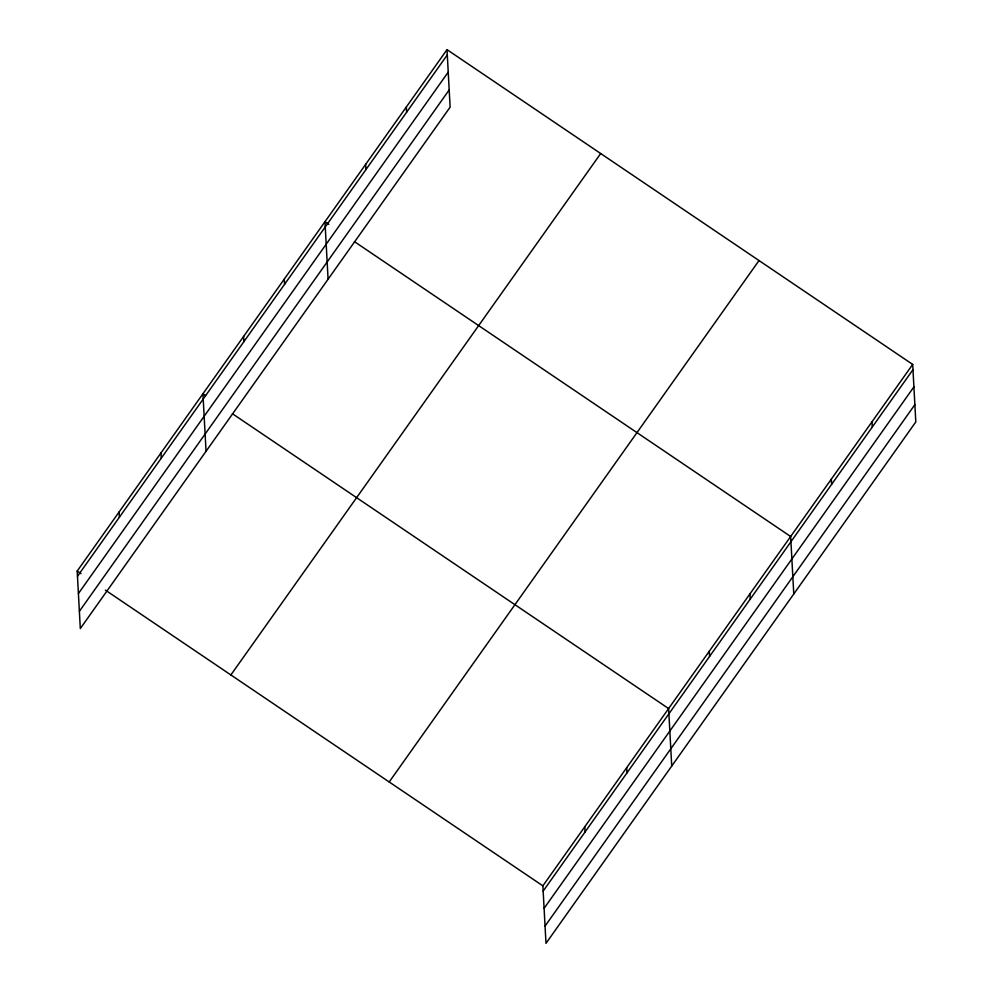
<?xml version="1.0" encoding="UTF-8"?>
<svg xmlns="http://www.w3.org/2000/svg" width="993" height="993" viewBox="0 0 993 993"><rect width="100%" height="100%" fill="white"/><g stroke="black" fill="none" stroke-linecap="round" stroke-linejoin="round"><path stroke-width="1.49" d="M447.011 49.65L450.127 107.145L80.309 628.569L77.193 571.074L447.011 49.65L912.691 364.431L915.807 421.926L545.989 943.35L542.873 885.855L912.691 364.431M77.479 576.3L447.297 54.876M78.41 593.553L448.228 72.129M79.378 611.316L449.196 89.904M230.873 674.955L600.691 153.53M389.194 781.975L759.012 260.551M543.159 891.081L912.977 369.657M544.09 908.334L913.908 386.91M545.045 926.097L914.863 404.685M328.82 224.319L324.972 221.724L328.087 279.219M354.427 241.634L790.651 536.505L793.767 594M205.501 395.524L202.932 393.787L206.047 451.281M232.387 413.696L668.612 708.568L671.727 766.062M77.193 571.074L81.041 573.669M105.37 590.115L542.873 885.855M872.003 421.789L872.288 427.015M831.327 479.147L831.613 484.373M749.963 593.851L750.249 599.089M709.287 651.209L709.573 656.447M626.695 767.663L626.98 772.889M584.778 826.759L585.063 831.985M406.336 107.008L406.621 112.234M365.66 164.366L365.945 169.592M284.296 279.07L284.581 284.308M243.62 336.428L243.893 341.666M161.027 452.882L161.3 458.108M119.11 511.978L119.396 517.204"/></g></svg>
